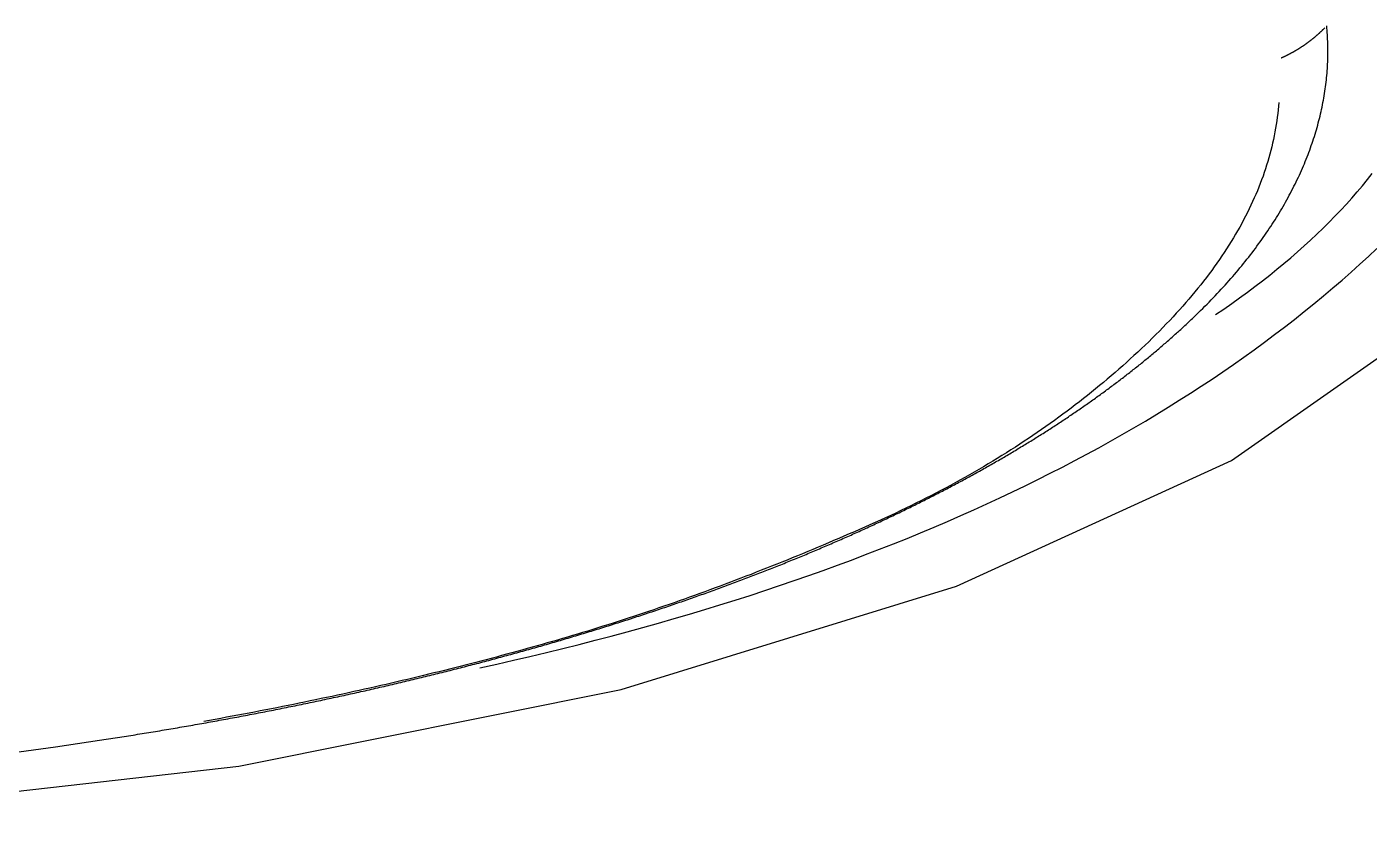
# Model space of a CAD drawing. Extents: x -120222 to -41942, y -19134 to 30932.
# Drawn here: x -81607.719 to -81602.866, y 10152.22 to 10155.12 of the extents above; entities that cross this region are included whole.
import ezdxf

# ---------------------------------------------------------------- set-up
doc = ezdxf.new("R2010")
doc.units = 0
doc.header["$LTSCALE"] = 150
doc.header["$MEASUREMENT"] = 0
doc.layers.get('0').update_dxf_attribs({"linetype": 'CONTINUOUS'})
doc.layers.add('____-568', color=7, linetype='CONTINUOUS')

# ---------------------------------------------------------------- blocks, each defined once
blk = doc.blocks.new('____-172')
at = {"color": 1, "linetype": 'Continuous'}
blk.add_lwpolyline([(-88048.1814, 5603.7503), (-88046.6806, 5603.5798), (-88045.1199, 5603.5222), (-88043.5592, 5603.5798), (-88042.0584, 5603.7503), (-88040.6753, 5604.0272), (-88039.4631, 5604.3999), (-88038.4682, 5604.8541), (-88037.7289, 5605.3722), (-88037.2736, 5605.9344), (-88037.1199, 5606.519), (-88037.2736, 5607.1037), (-88037.7289, 5607.6659), (-88038.4682, 5608.184), (-88039.4631, 5608.6381), (-88040.6753, 5609.0108), (-88042.0584, 5609.2878), (-88043.5592, 5609.4583), (-88045.1199, 5609.5159), (-88046.6806, 5609.4583), (-88048.1814, 5609.2878)], dxfattribs=at)
at = {"color": 1, "linetype": 'Continuous', "flags": 128}
for points in [[(-88038.5261, 5605.3817), (-88038.4966, 5605.4018), (-88038.4677, 5605.422), (-88038.4392, 5605.4424), (-88038.4113, 5605.4628), (-88038.3838, 5605.4833), (-88038.3569, 5605.5039), (-88038.3305, 5605.5247), (-88038.3046, 5605.5455), (-88038.2792, 5605.5664), (-88038.2543, 5605.5874), (-88038.23, 5605.6085), (-88038.2061, 5605.6297), (-88038.1827, 5605.651), (-88038.1599, 5605.6724), (-88038.1376, 5605.6939), (-88038.1157, 5605.7155), (-88038.0944, 5605.7372), (-88038.0736, 5605.759), (-88038.0533, 5605.7809), (-88038.0335, 5605.8029), (-88038.0143, 5605.8249), (-88037.9955, 5605.8471), (-88037.9773, 5605.8694), (-88037.9595, 5605.8918)], [(-88041.1864, 5604.1054), (-88041.1256, 5604.1188), (-88041.0652, 5604.1326), (-88041.0052, 5604.1465), (-88040.9457, 5604.1607), (-88040.8866, 5604.1752), (-88040.8279, 5604.1898), (-88040.7696, 5604.2048), (-88040.7117, 5604.2199), (-88040.6543, 5604.2353), (-88040.5972, 5604.2509), (-88040.5406, 5604.2668), (-88040.4844, 5604.2829), (-88040.4286, 5604.2993), (-88040.3732, 5604.3159), (-88040.3183, 5604.3327), (-88040.2637, 5604.3497), (-88040.2096, 5604.367), (-88040.1559, 5604.3846), (-88040.1026, 5604.4024), (-88040.0498, 5604.4204), (-88039.9973, 5604.4386), (-88039.9453, 5604.4571), (-88039.8937, 5604.4759), (-88039.8424, 5604.4948), (-88039.7917, 5604.5141), (-88039.7413, 5604.5335), (-88039.6913, 5604.5532), (-88039.6418, 5604.5731), (-88039.5927, 5604.5933), (-88039.544, 5604.6137), (-88039.4957, 5604.6343), (-88039.4478, 5604.6552), (-88039.4004, 5604.6763), (-88039.3533, 5604.6977), (-88039.3067, 5604.7193), (-88039.2605, 5604.7411), (-88039.2147, 5604.7632), (-88039.1693, 5604.7855), (-88039.1244, 5604.8081), (-88039.0798, 5604.8308), (-88039.0357, 5604.8539), (-88038.992, 5604.8771), (-88038.9487, 5604.9006), (-88038.9059, 5604.9244), (-88038.8634, 5604.9484), (-88038.8214, 5604.9726), (-88038.7797, 5604.997), (-88038.7385, 5605.0217), (-88038.6977, 5605.0467), (-88038.6574, 5605.0719), (-88038.6174, 5605.0973), (-88038.5779, 5605.1229), (-88038.5388, 5605.1488), (-88038.5001, 5605.1749), (-88038.4618, 5605.2013), (-88038.4239, 5605.2279), (-88038.3864, 5605.2548), (-88038.3494, 5605.2818), (-88038.3128, 5605.3092), (-88038.2766, 5605.3367), (-88038.2408, 5605.3645), (-88038.2054, 5605.3926), (-88038.1705, 5605.4208), (-88038.1359, 5605.4493), (-88038.102, 5605.478), (-88038.0688, 5605.5065), (-88038.0363, 5605.5351), (-88038.0046, 5605.5635), (-88037.9737, 5605.592), (-88037.9435, 5605.6204)], [(-88038.5802, 5605.3965), (-88038.5725, 5605.4041), (-88038.5648, 5605.4118), (-88038.5572, 5605.4194), (-88038.5497, 5605.427), (-88038.5422, 5605.4347), (-88038.5348, 5605.4424), (-88038.5275, 5605.45), (-88038.5202, 5605.4577), (-88038.513, 5605.4654), (-88038.5059, 5605.4731), (-88038.4988, 5605.4808), (-88038.4918, 5605.4885), (-88038.4848, 5605.4962), (-88038.4779, 5605.504), (-88038.4711, 5605.5117), (-88038.4644, 5605.5195), (-88038.4577, 5605.5272), (-88038.451, 5605.535), (-88038.4445, 5605.5428), (-88038.438, 5605.5506), (-88038.4315, 5605.5584), (-88038.4252, 5605.5662), (-88038.4189, 5605.574), (-88038.4126, 5605.5818), (-88038.4064, 5605.5897), (-88038.4003, 5605.5975), (-88038.3943, 5605.6054), (-88038.3883, 5605.6132), (-88038.3824, 5605.6211), (-88038.3765, 5605.629), (-88038.3707, 5605.6369), (-88038.365, 5605.6448), (-88038.3593, 5605.6527), (-88038.3537, 5605.6606), (-88038.3482, 5605.6685), (-88038.3427, 5605.6765), (-88038.3373, 5605.6844), (-88038.332, 5605.6924), (-88038.3267, 5605.7004), (-88038.3215, 5605.7083), (-88038.3163, 5605.7163), (-88038.3113, 5605.7243), (-88038.3062, 5605.7323), (-88038.3013, 5605.7403), (-88038.2964, 5605.7483), (-88038.2916, 5605.7564), (-88038.2868, 5605.7644), (-88038.2821, 5605.7724), (-88038.2775, 5605.7805), (-88038.2729, 5605.7886), (-88038.2684, 5605.7966), (-88038.264, 5605.8047), (-88038.2596, 5605.8128), (-88038.2553, 5605.8209), (-88038.2511, 5605.829), (-88038.2469, 5605.8372), (-88038.2428, 5605.8453), (-88038.2387, 5605.8534), (-88038.2347, 5605.8616), (-88038.2308, 5605.8697), (-88038.2269, 5605.8779), (-88038.2232, 5605.8861), (-88038.2194, 5605.8943), (-88038.2158, 5605.9025), (-88038.2122, 5605.9106), (-88038.2086, 5605.9188), (-88038.2052, 5605.927), (-88038.2018, 5605.9352), (-88038.1985, 5605.9434), (-88038.1952, 5605.9516), (-88038.192, 5605.9598), (-88038.1889, 5605.968), (-88038.1859, 5605.9762), (-88038.1829, 5605.9844), (-88038.18, 5605.9926), (-88038.1771, 5606.0008), (-88038.1744, 5606.009), (-88038.1717, 5606.0171), (-88038.169, 5606.0253), (-88038.1665, 5606.0335), (-88038.164, 5606.0417), (-88038.1615, 5606.0499), (-88038.1592, 5606.0581), (-88038.1569, 5606.0662), (-88038.1547, 5606.0744), (-88038.1525, 5606.0826), (-88038.1504, 5606.0908), (-88038.1484, 5606.099), (-88038.1465, 5606.1071), (-88038.1446, 5606.1153), (-88038.1428, 5606.1235), (-88038.1411, 5606.1317), (-88038.1394, 5606.1398), (-88038.1378, 5606.148), (-88038.1363, 5606.1562), (-88038.1348, 5606.1644), (-88038.1334, 5606.1725), (-88038.1321, 5606.1807), (-88038.1308, 5606.1889), (-88038.1296, 5606.197), (-88038.1285, 5606.2052), (-88038.1275, 5606.2134), (-88038.1265, 5606.2215), (-88038.1256, 5606.2297), (-88038.1247, 5606.2379), (-88038.124, 5606.246), (-88038.1233, 5606.2542), (-88038.1226, 5606.2623), (-88038.1221, 5606.2705), (-88038.1216, 5606.2787), (-88038.1211, 5606.2868), (-88038.1208, 5606.295), (-88038.1205, 5606.3031), (-88038.1203, 5606.3113), (-88038.1201, 5606.3194), (-88038.12, 5606.3276), (-88038.12, 5606.3357), (-88038.1201, 5606.3439), (-88038.1202, 5606.352), (-88038.1204, 5606.3602), (-88038.1206, 5606.3683), (-88038.121, 5606.3765), (-88038.1214, 5606.3846), (-88038.1218, 5606.3928), (-88038.1224, 5606.4009), (-88038.123, 5606.4091), (-88038.1236, 5606.4172), (-88038.1244, 5606.4254)], [(-88038.2894, 5606.3091), (-88038.288, 5606.3097), (-88038.2866, 5606.3103), (-88038.2853, 5606.311), (-88038.2839, 5606.3116), (-88038.2825, 5606.3122), (-88038.2811, 5606.3128), (-88038.2798, 5606.3135), (-88038.2784, 5606.3141), (-88038.277, 5606.3148), (-88038.2757, 5606.3154), (-88038.2743, 5606.3161), (-88038.2729, 5606.3167), (-88038.2716, 5606.3174), (-88038.2702, 5606.3181), (-88038.2689, 5606.3187), (-88038.2675, 5606.3194), (-88038.2662, 5606.3201), (-88038.2648, 5606.3208), (-88038.2635, 5606.3214), (-88038.2621, 5606.3221), (-88038.2608, 5606.3228), (-88038.2595, 5606.3235), (-88038.2581, 5606.3242), (-88038.2568, 5606.3249), (-88038.2554, 5606.3256), (-88038.2541, 5606.3264), (-88038.2528, 5606.3271), (-88038.2514, 5606.3278), (-88038.2501, 5606.3285), (-88038.2488, 5606.3292), (-88038.2475, 5606.33), (-88038.2462, 5606.3307), (-88038.2448, 5606.3314), (-88038.2435, 5606.3322), (-88038.2422, 5606.3329), (-88038.2409, 5606.3337), (-88038.2396, 5606.3345), (-88038.2383, 5606.3352), (-88038.237, 5606.336), (-88038.2357, 5606.3367), (-88038.2344, 5606.3375), (-88038.2331, 5606.3383), (-88038.2318, 5606.3391), (-88038.2305, 5606.3399), (-88038.2292, 5606.3406), (-88038.2279, 5606.3414), (-88038.2266, 5606.3422), (-88038.2253, 5606.343), (-88038.224, 5606.3438), (-88038.2227, 5606.3446), (-88038.2214, 5606.3455), (-88038.2202, 5606.3463), (-88038.2189, 5606.3471), (-88038.2176, 5606.3479), (-88038.2163, 5606.3487), (-88038.2151, 5606.3496), (-88038.2138, 5606.3504), (-88038.2125, 5606.3512), (-88038.2112, 5606.3521), (-88038.21, 5606.3529), (-88038.2087, 5606.3538), (-88038.2075, 5606.3546), (-88038.2062, 5606.3555), (-88038.2049, 5606.3564), (-88038.2037, 5606.3572), (-88038.2024, 5606.3581), (-88038.2012, 5606.359), (-88038.1999, 5606.3598), (-88038.1987, 5606.3607), (-88038.1975, 5606.3616), (-88038.1962, 5606.3625), (-88038.195, 5606.3634), (-88038.1938, 5606.3643), (-88038.1926, 5606.3652), (-88038.1913, 5606.3661), (-88038.1901, 5606.367), (-88038.1889, 5606.3679), (-88038.1877, 5606.3688), (-88038.1865, 5606.3697), (-88038.1853, 5606.3706), (-88038.1841, 5606.3715), (-88038.1829, 5606.3724), (-88038.1817, 5606.3733), (-88038.1805, 5606.3743), (-88038.1793, 5606.3752), (-88038.1782, 5606.3761), (-88038.177, 5606.377), (-88038.1758, 5606.378), (-88038.1746, 5606.3789), (-88038.1735, 5606.3799), (-88038.1723, 5606.3808), (-88038.1711, 5606.3817), (-88038.17, 5606.3827), (-88038.1688, 5606.3836), (-88038.1677, 5606.3846), (-88038.1665, 5606.3856), (-88038.1654, 5606.3865), (-88038.1643, 5606.3875), (-88038.1631, 5606.3884), (-88038.162, 5606.3894), (-88038.1609, 5606.3904), (-88038.1597, 5606.3914), (-88038.1586, 5606.3923), (-88038.1575, 5606.3933), (-88038.1564, 5606.3943), (-88038.1553, 5606.3953), (-88038.1542, 5606.3963), (-88038.153, 5606.3973), (-88038.1519, 5606.3983), (-88038.1508, 5606.3993), (-88038.1498, 5606.4003), (-88038.1487, 5606.4013), (-88038.1476, 5606.4023), (-88038.1465, 5606.4033), (-88038.1454, 5606.4043), (-88038.1443, 5606.4053), (-88038.1433, 5606.4063), (-88038.1422, 5606.4074), (-88038.1411, 5606.4084), (-88038.1401, 5606.4094), (-88038.139, 5606.4105), (-88038.1379, 5606.4115), (-88038.1369, 5606.4125), (-88038.1358, 5606.4136), (-88038.1348, 5606.4146), (-88038.1338, 5606.4157), (-88038.1327, 5606.4167), (-88038.1317, 5606.4178), (-88038.1317, 5606.4178)], [(-88038.2977, 5606.1487), (-88038.2988, 5606.1353), (-88038.3001, 5606.1219), (-88038.3015, 5606.1085), (-88038.3032, 5606.0951), (-88038.305, 5606.0817), (-88038.307, 5606.0684), (-88038.3092, 5606.055), (-88038.3116, 5606.0417), (-88038.3142, 5606.0283), (-88038.3169, 5606.015), (-88038.3199, 5606.0017), (-88038.323, 5605.9884), (-88038.3263, 5605.9751), (-88038.3298, 5605.9618), (-88038.3335, 5605.9485), (-88038.3374, 5605.9353), (-88038.3415, 5605.922), (-88038.3457, 5605.9088), (-88038.3501, 5605.8955), (-88038.3547, 5605.8823), (-88038.3596, 5605.8691), (-88038.3645, 5605.8558), (-88038.3697, 5605.8426), (-88038.3751, 5605.8294), (-88038.3806, 5605.8163), (-88038.3864, 5605.8031), (-88038.3923, 5605.7899), (-88038.3984, 5605.7768), (-88038.4047, 5605.7636), (-88038.4112, 5605.7505), (-88038.4178, 5605.7373), (-88038.4247, 5605.7242), (-88038.4317, 5605.7111), (-88038.4389, 5605.698), (-88038.4464, 5605.6849), (-88038.454, 5605.6718), (-88038.4617, 5605.6588), (-88038.4697, 5605.6457), (-88038.4779, 5605.6326), (-88038.4862, 5605.6196), (-88038.4947, 5605.6066), (-88038.5034, 5605.5935), (-88038.5123, 5605.5805), (-88038.5214, 5605.5675), (-88038.5307, 5605.5545), (-88038.5401, 5605.5415), (-88038.5498, 5605.5286), (-88038.5596, 5605.5156), (-88038.5696, 5605.5026), (-88038.5798, 5605.4897), (-88038.5902, 5605.4767), (-88038.6008, 5605.4638), (-88038.6115, 5605.4509), (-88038.6225, 5605.438), (-88038.6336, 5605.4251), (-88038.6449, 5605.4122), (-88038.6564, 5605.3993), (-88038.6681, 5605.3864), (-88038.68, 5605.3735), (-88038.6921, 5605.3607), (-88038.7043, 5605.3478), (-88038.7167, 5605.335), (-88038.7294, 5605.3222), (-88038.7422, 5605.3093), (-88038.7551, 5605.2966), (-88038.7681, 5605.2838), (-88038.7813, 5605.2712), (-88038.7945, 5605.2586), (-88038.8078, 5605.2461), (-88038.8212, 5605.2337), (-88038.8347, 5605.2213), (-88038.8483, 5605.209), (-88038.862, 5605.1968), (-88038.8758, 5605.1846), (-88038.8896, 5605.1725), (-88038.9036, 5605.1605), (-88038.9177, 5605.1486), (-88038.9318, 5605.1367), (-88038.946, 5605.1249), (-88038.9604, 5605.1131), (-88038.9748, 5605.1014), (-88038.9893, 5605.0898), (-88039.0039, 5605.0783), (-88039.0186, 5605.0668), (-88039.0334, 5605.0554), (-88039.0483, 5605.0441), (-88039.0633, 5605.0328), (-88039.0784, 5605.0216), (-88039.0935, 5605.0105), (-88039.1088, 5604.9994), (-88039.1241, 5604.9884), (-88039.1396, 5604.9775), (-88039.1551, 5604.9667), (-88039.1707, 5604.9559), (-88039.1864, 5604.9452), (-88039.2023, 5604.9345), (-88039.2182, 5604.9239), (-88039.2342, 5604.9134), (-88039.2502, 5604.903), (-88039.2664, 5604.8926), (-88039.2827, 5604.8823), (-88039.2991, 5604.8721), (-88039.3155, 5604.8619), (-88039.3321, 5604.8519), (-88039.3487, 5604.8418), (-88039.3655, 5604.8319), (-88039.3823, 5604.822), (-88039.3992, 5604.8122), (-88039.4162, 5604.8024), (-88039.4333, 5604.7927), (-88039.4505, 5604.7831), (-88039.4678, 5604.7736), (-88039.4852, 5604.7641), (-88039.5027, 5604.7547), (-88039.5202, 5604.7454), (-88039.5379, 5604.7361), (-88039.5556, 5604.7269), (-88039.5735, 5604.7178), (-88039.5914, 5604.7087), (-88039.6095, 5604.6997), (-88039.6276, 5604.6908), (-88039.6458, 5604.682), (-88039.6641, 5604.6732), (-88039.6825, 5604.6645), (-88039.701, 5604.6558), (-88039.7196, 5604.6472), (-88039.7383, 5604.6387), (-88039.757, 5604.6303), (-88039.7758, 5604.6219), (-88039.7946, 5604.6136), (-88039.8134, 5604.6053), (-88039.8322, 5604.5971), (-88039.851, 5604.5889), (-88039.8698, 5604.5808), (-88039.8885, 5604.5727), (-88039.9073, 5604.5647), (-88039.926, 5604.5567), (-88039.9447, 5604.5488), (-88039.9635, 5604.5409), (-88039.9822, 5604.5331), (-88040.0009, 5604.5253), (-88040.0196, 5604.5175), (-88040.0383, 5604.5099), (-88040.0569, 5604.5022), (-88040.0756, 5604.4947), (-88040.0942, 5604.4871), (-88040.1129, 5604.4797), (-88040.1315, 5604.4722), (-88040.1502, 5604.4649), (-88040.1688, 5604.4575), (-88040.1874, 5604.4503), (-88040.206, 5604.443), (-88040.2246, 5604.4358), (-88040.2432, 5604.4287), (-88040.2617, 5604.4216), (-88040.2803, 5604.4146), (-88040.2989, 5604.4076), (-88040.3174, 5604.4007), (-88040.336, 5604.3938), (-88040.3545, 5604.387), (-88040.373, 5604.3802), (-88040.3915, 5604.3735), (-88040.41, 5604.3668), (-88040.4285, 5604.3602), (-88040.447, 5604.3536), (-88040.4655, 5604.3471), (-88040.4839, 5604.3406), (-88040.5024, 5604.3342), (-88040.5208, 5604.3278), (-88040.5393, 5604.3215), (-88040.5577, 5604.3152), (-88040.5761, 5604.309), (-88040.5945, 5604.3028), (-88040.6129, 5604.2967), (-88040.6313, 5604.2906), (-88040.6497, 5604.2846), (-88040.6681, 5604.2786), (-88040.6864, 5604.2727), (-88040.7048, 5604.2668), (-88040.7231, 5604.261), (-88040.7415, 5604.2552), (-88040.7598, 5604.2495), (-88040.7781, 5604.2438), (-88040.7964, 5604.2382), (-88040.8147, 5604.2326), (-88040.833, 5604.2271), (-88040.8513, 5604.2216), (-88040.8696, 5604.2162), (-88040.8878, 5604.2108), (-88040.9061, 5604.2055), (-88040.9243, 5604.2002), (-88040.9426, 5604.195), (-88040.9608, 5604.1898), (-88040.9791, 5604.1847), (-88040.9974, 5604.1795), (-88041.0158, 5604.1744), (-88041.0342, 5604.1693), (-88041.0526, 5604.1643), (-88041.0711, 5604.1592), (-88041.0896, 5604.1542), (-88041.1081, 5604.1492), (-88041.1267, 5604.1442), (-88041.1453, 5604.1393), (-88041.164, 5604.1344), (-88041.1827, 5604.1295), (-88041.2014, 5604.1246), (-88041.2202, 5604.1197), (-88041.239, 5604.1149), (-88041.2578, 5604.1101), (-88041.2767, 5604.1053), (-88041.2956, 5604.1006), (-88041.3145, 5604.0959), (-88041.3335, 5604.0912), (-88041.3525, 5604.0865), (-88041.3716, 5604.0818), (-88041.3907, 5604.0772), (-88041.4098, 5604.0726), (-88041.429, 5604.068), (-88041.4482, 5604.0634), (-88041.4674, 5604.0589), (-88041.4867, 5604.0544), (-88041.506, 5604.0499), (-88041.5254, 5604.0454), (-88041.5448, 5604.041), (-88041.5642, 5604.0365), (-88041.5837, 5604.0322), (-88041.6032, 5604.0278), (-88041.6227, 5604.0234), (-88041.6423, 5604.0191), (-88041.6619, 5604.0148), (-88041.6815, 5604.0105), (-88041.7012, 5604.0063), (-88041.7209, 5604.0021), (-88041.7407, 5603.9979), (-88041.7605, 5603.9937), (-88041.7803, 5603.9895), (-88041.8002, 5603.9854), (-88041.8201, 5603.9813), (-88041.84, 5603.9772), (-88041.86, 5603.9732), (-88041.88, 5603.9691), (-88041.9001, 5603.9651), (-88041.9202, 5603.9611), (-88041.9403, 5603.9572), (-88041.9604, 5603.9532), (-88041.9806, 5603.9493), (-88042.0009, 5603.9454), (-88042.0211, 5603.9416), (-88042.0414, 5603.9377), (-88042.0618, 5603.9339), (-88042.0822, 5603.9301), (-88042.1026, 5603.9263), (-88042.123, 5603.9226), (-88042.1435, 5603.9189), (-88042.1641, 5603.9152), (-88042.1846, 5603.9115), (-88042.1846, 5603.9115)], [(-88042.5619, 5603.8432), (-88042.5537, 5603.8445), (-88042.5456, 5603.8457), (-88042.5375, 5603.847), (-88042.5293, 5603.8482), (-88042.5212, 5603.8495), (-88042.5131, 5603.8507), (-88042.505, 5603.852), (-88042.4969, 5603.8532), (-88042.4888, 5603.8545), (-88042.4807, 5603.8558), (-88042.4726, 5603.857), (-88042.4645, 5603.8583), (-88042.4564, 5603.8596), (-88042.4483, 5603.8609), (-88042.4403, 5603.8622), (-88042.4322, 5603.8635), (-88042.4241, 5603.8648), (-88042.4161, 5603.8661), (-88042.408, 5603.8674), (-88042.3999, 5603.8687), (-88042.3919, 5603.87), (-88042.3838, 5603.8713), (-88042.3758, 5603.8726), (-88042.3678, 5603.8739), (-88042.3597, 5603.8753), (-88042.3517, 5603.8766), (-88042.3437, 5603.8779), (-88042.3357, 5603.8793), (-88042.3276, 5603.8806), (-88042.3196, 5603.882), (-88042.3116, 5603.8833), (-88042.3036, 5603.8847), (-88042.2956, 5603.886), (-88042.2876, 5603.8874), (-88042.2796, 5603.8888), (-88042.2717, 5603.8901), (-88042.2637, 5603.8915), (-88042.2557, 5603.8929), (-88042.2477, 5603.8943), (-88042.2398, 5603.8957), (-88042.2318, 5603.897), (-88042.2238, 5603.8984), (-88042.2159, 5603.8998), (-88042.2079, 5603.9012), (-88042.2, 5603.9026), (-88042.192, 5603.9041), (-88042.1841, 5603.9055), (-88042.1762, 5603.9069), (-88042.1682, 5603.9083), (-88042.1603, 5603.9097), (-88042.1524, 5603.9112), (-88042.1445, 5603.9126), (-88042.1366, 5603.914), (-88042.1287, 5603.9155), (-88042.1208, 5603.9169), (-88042.1129, 5603.9184), (-88042.105, 5603.9198), (-88042.0971, 5603.9213), (-88042.0892, 5603.9227), (-88042.0813, 5603.9242), (-88042.0734, 5603.9257), (-88042.0656, 5603.9271), (-88042.0577, 5603.9286), (-88042.0498, 5603.9301), (-88042.042, 5603.9316), (-88042.0341, 5603.933), (-88042.0263, 5603.9345), (-88042.0184, 5603.936), (-88042.0106, 5603.9375), (-88042.0027, 5603.939), (-88041.9949, 5603.9405), (-88041.9871, 5603.9421), (-88041.9793, 5603.9436), (-88041.9714, 5603.9451), (-88041.9636, 5603.9466), (-88041.9558, 5603.9481), (-88041.948, 5603.9497), (-88041.9402, 5603.9512), (-88041.9324, 5603.9527), (-88041.9246, 5603.9543), (-88041.9168, 5603.9558), (-88041.909, 5603.9574), (-88041.9013, 5603.9589), (-88041.8935, 5603.9605), (-88041.8857, 5603.962), (-88041.8779, 5603.9636), (-88041.8702, 5603.9652), (-88041.8624, 5603.9668), (-88041.8547, 5603.9683), (-88041.8469, 5603.9699), (-88041.8392, 5603.9715), (-88041.8314, 5603.9731), (-88041.8237, 5603.9747), (-88041.816, 5603.9763), (-88041.8082, 5603.9779), (-88041.8005, 5603.9795), (-88041.7928, 5603.9811), (-88041.7851, 5603.9827), (-88041.7774, 5603.9843), (-88041.7697, 5603.986), (-88041.762, 5603.9876), (-88041.7543, 5603.9892), (-88041.7466, 5603.9908), (-88041.7389, 5603.9925), (-88041.7312, 5603.9941), (-88041.7235, 5603.9958), (-88041.7158, 5603.9974), (-88041.7082, 5603.9991), (-88041.7005, 5604.0007), (-88041.6928, 5604.0024), (-88041.6852, 5604.0041), (-88041.6775, 5604.0057), (-88041.6699, 5604.0074), (-88041.6622, 5604.0091), (-88041.6546, 5604.0108), (-88041.6469, 5604.0124), (-88041.6393, 5604.0141), (-88041.6317, 5604.0158), (-88041.6241, 5604.0175), (-88041.6164, 5604.0192), (-88041.6088, 5604.0209), (-88041.6012, 5604.0226), (-88041.5936, 5604.0243), (-88041.586, 5604.0261), (-88041.5784, 5604.0278), (-88041.5708, 5604.0295), (-88041.5632, 5604.0312), (-88041.5556, 5604.033), (-88041.5481, 5604.0347), (-88041.5405, 5604.0364), (-88041.5329, 5604.0382), (-88041.5253, 5604.0399), (-88041.5178, 5604.0417), (-88041.5102, 5604.0434), (-88041.5027, 5604.0452), (-88041.4951, 5604.047), (-88041.4876, 5604.0487), (-88041.4801, 5604.0505), (-88041.4726, 5604.0523), (-88041.465, 5604.0541), (-88041.4575, 5604.0558), (-88041.45, 5604.0576), (-88041.4425, 5604.0594), (-88041.435, 5604.0612), (-88041.4275, 5604.063), (-88041.42, 5604.0648), (-88041.4125, 5604.0666), (-88041.4051, 5604.0684), (-88041.3976, 5604.0702), (-88041.3901, 5604.0721), (-88041.3827, 5604.0739), (-88041.3752, 5604.0757), (-88041.3677, 5604.0775), (-88041.3603, 5604.0794), (-88041.3529, 5604.0812), (-88041.3454, 5604.083), (-88041.338, 5604.0849), (-88041.3306, 5604.0867), (-88041.3232, 5604.0886), (-88041.3157, 5604.0904), (-88041.3083, 5604.0923), (-88041.3009, 5604.0942), (-88041.2935, 5604.096), (-88041.2861, 5604.0979), (-88041.2788, 5604.0998), (-88041.2714, 5604.1016), (-88041.264, 5604.1035), (-88041.2566, 5604.1054), (-88041.2493, 5604.1073), (-88041.2419, 5604.1092), (-88041.2346, 5604.1111), (-88041.2272, 5604.113), (-88041.2199, 5604.1149), (-88041.2125, 5604.1168), (-88041.2052, 5604.1187), (-88041.1979, 5604.1206), (-88041.1905, 5604.1225), (-88041.1832, 5604.1245), (-88041.1759, 5604.1264), (-88041.1686, 5604.1283), (-88041.1613, 5604.1303), (-88041.154, 5604.1322), (-88041.1467, 5604.1341), (-88041.1394, 5604.1361), (-88041.1322, 5604.138), (-88041.1249, 5604.14), (-88041.1176, 5604.142), (-88041.1104, 5604.1439), (-88041.1031, 5604.1459), (-88041.0958, 5604.1479), (-88041.0886, 5604.1498), (-88041.0814, 5604.1518), (-88041.0741, 5604.1538), (-88041.0669, 5604.1558), (-88041.0597, 5604.1578), (-88041.0525, 5604.1598), (-88041.0452, 5604.1617), (-88041.038, 5604.1637), (-88041.0308, 5604.1657), (-88041.0237, 5604.1678), (-88041.0165, 5604.1698), (-88041.0093, 5604.1718), (-88041.0021, 5604.1738), (-88040.995, 5604.1758), (-88040.9878, 5604.1778), (-88040.9807, 5604.1799), (-88040.9735, 5604.1819), (-88040.9664, 5604.1839), (-88040.9593, 5604.186), (-88040.9521, 5604.188), (-88040.945, 5604.19), (-88040.9379, 5604.1921), (-88040.9308, 5604.1941), (-88040.9237, 5604.1962), (-88040.9166, 5604.1983), (-88040.9096, 5604.2003), (-88040.9025, 5604.2024), (-88040.8954, 5604.2045), (-88040.8884, 5604.2065), (-88040.8813, 5604.2086), (-88040.8743, 5604.2107), (-88040.8672, 5604.2128), (-88040.8602, 5604.2149), (-88040.8532, 5604.2169), (-88040.8461, 5604.219), (-88040.8391, 5604.2211), (-88040.8321, 5604.2232), (-88040.8251, 5604.2253), (-88040.8181, 5604.2275), (-88040.8112, 5604.2296), (-88040.8042, 5604.2317), (-88040.7972, 5604.2338), (-88040.7902, 5604.2359), (-88040.7833, 5604.238), (-88040.7763, 5604.2402), (-88040.7694, 5604.2423), (-88040.7624, 5604.2444), (-88040.7555, 5604.2466), (-88040.7486, 5604.2487), (-88040.7417, 5604.2509), (-88040.7348, 5604.253), (-88040.7279, 5604.2552), (-88040.721, 5604.2573), (-88040.7141, 5604.2595), (-88040.7072, 5604.2617), (-88040.7003, 5604.2638), (-88040.6934, 5604.266), (-88040.6866, 5604.2682), (-88040.6797, 5604.2704), (-88040.6729, 5604.2725), (-88040.666, 5604.2747), (-88040.6592, 5604.2769), (-88040.6523, 5604.2791), (-88040.6455, 5604.2813), (-88040.6387, 5604.2835), (-88040.6319, 5604.2857), (-88040.6251, 5604.2879), (-88040.6183, 5604.2901), (-88040.6115, 5604.2923), (-88040.6047, 5604.2946), (-88040.598, 5604.2968), (-88040.5912, 5604.299), (-88040.5844, 5604.3012), (-88040.5777, 5604.3035), (-88040.5709, 5604.3057), (-88040.5642, 5604.3079), (-88040.5575, 5604.3102), (-88040.5507, 5604.3124), (-88040.544, 5604.3147), (-88040.5373, 5604.3169), (-88040.5306, 5604.3192), (-88040.5239, 5604.3214), (-88040.5173, 5604.3237), (-88040.5106, 5604.3259), (-88040.5039, 5604.3282), (-88040.4972, 5604.3305), (-88040.4906, 5604.3328), (-88040.4839, 5604.335), (-88040.4773, 5604.3373), (-88040.4707, 5604.3396), (-88040.464, 5604.3419), (-88040.4574, 5604.3442), (-88040.4508, 5604.3465), (-88040.4442, 5604.3488), (-88040.4376, 5604.3511), (-88040.431, 5604.3534), (-88040.4245, 5604.3557), (-88040.4179, 5604.358), (-88040.4113, 5604.3603), (-88040.4048, 5604.3626), (-88040.3982, 5604.3649), (-88040.3917, 5604.3672), (-88040.3851, 5604.3696), (-88040.3786, 5604.3719), (-88040.3721, 5604.3742), (-88040.3656, 5604.3766), (-88040.3591, 5604.3789), (-88040.3526, 5604.3812), (-88040.3461, 5604.3836), (-88040.3396, 5604.3859), (-88040.3331, 5604.3883), (-88040.3267, 5604.3906), (-88040.3202, 5604.393), (-88040.3137, 5604.3954), (-88040.3073, 5604.3977), (-88040.3009, 5604.4001), (-88040.2944, 5604.4025), (-88040.288, 5604.4049), (-88040.2816, 5604.4072), (-88040.2752, 5604.4096), (-88040.2688, 5604.412), (-88040.2624, 5604.4144), (-88040.256, 5604.4168), (-88040.2496, 5604.4192), (-88040.2432, 5604.4216), (-88040.2369, 5604.424), (-88040.2305, 5604.4264), (-88040.2242, 5604.4288), (-88040.2178, 5604.4312), (-88040.2115, 5604.4336), (-88040.2052, 5604.436), (-88040.1989, 5604.4385), (-88040.1925, 5604.4409), (-88040.1862, 5604.4433), (-88040.1799, 5604.4457), (-88040.1736, 5604.4482), (-88040.1674, 5604.4506), (-88040.1611, 5604.4531), (-88040.1548, 5604.4555), (-88040.1485, 5604.458), (-88040.1423, 5604.4604), (-88040.136, 5604.4629), (-88040.1298, 5604.4653), (-88040.1236, 5604.4678), (-88040.1173, 5604.4703), (-88040.1111, 5604.4727), (-88040.1049, 5604.4752), (-88040.0987, 5604.4777), (-88040.0925, 5604.4802), (-88040.0863, 5604.4827), (-88040.0801, 5604.4852), (-88040.0739, 5604.4877), (-88040.0678, 5604.4901), (-88040.0616, 5604.4927), (-88040.0554, 5604.4952), (-88040.0493, 5604.4977), (-88040.0432, 5604.5002), (-88040.037, 5604.5027), (-88040.0309, 5604.5052), (-88040.0248, 5604.5077), (-88040.0186, 5604.5103), (-88040.0125, 5604.5128), (-88040.0064, 5604.5153), (-88040.0003, 5604.5179), (-88039.9943, 5604.5204), (-88039.9882, 5604.523), (-88039.9821, 5604.5255), (-88039.976, 5604.5281), (-88039.97, 5604.5306), (-88039.9639, 5604.5332), (-88039.9579, 5604.5357), (-88039.9518, 5604.5383), (-88039.9458, 5604.5409), (-88039.9398, 5604.5434), (-88039.9338, 5604.546), (-88039.9278, 5604.5486), (-88039.9218, 5604.5512), (-88039.9158, 5604.5538), (-88039.9098, 5604.5564), (-88039.9038, 5604.559), (-88039.8978, 5604.5616), (-88039.8919, 5604.5642), (-88039.8859, 5604.5668), (-88039.8799, 5604.5694), (-88039.874, 5604.572), (-88039.8681, 5604.5746), (-88039.8621, 5604.5772), (-88039.8562, 5604.5799), (-88039.8503, 5604.5825), (-88039.8444, 5604.5851), (-88039.8385, 5604.5878), (-88039.8326, 5604.5904), (-88039.8267, 5604.593), (-88039.8208, 5604.5957), (-88039.8149, 5604.5983), (-88039.8091, 5604.601), (-88039.8032, 5604.6036), (-88039.7973, 5604.6063), (-88039.7915, 5604.609), (-88039.7857, 5604.6116), (-88039.7798, 5604.6143), (-88039.774, 5604.617), (-88039.7682, 5604.6197), (-88039.7624, 5604.6223), (-88039.7566, 5604.625), (-88039.7508, 5604.6277), (-88039.745, 5604.6304), (-88039.7392, 5604.6331), (-88039.7335, 5604.6358), (-88039.7277, 5604.6385), (-88039.7219, 5604.6412), (-88039.7162, 5604.6439), (-88039.7104, 5604.6467), (-88039.7047, 5604.6494), (-88039.699, 5604.6521), (-88039.6933, 5604.6548), (-88039.6875, 5604.6576), (-88039.6818, 5604.6603), (-88039.6761, 5604.663), (-88039.6704, 5604.6658), (-88039.6648, 5604.6685), (-88039.6591, 5604.6713), (-88039.6534, 5604.674), (-88039.6478, 5604.6768), (-88039.6421, 5604.6795), (-88039.6365, 5604.6823), (-88039.6308, 5604.6851), (-88039.6252, 5604.6879), (-88039.6196, 5604.6906), (-88039.6139, 5604.6934), (-88039.6083, 5604.6962), (-88039.6027, 5604.699), (-88039.5971, 5604.7018), (-88039.5915, 5604.7046), (-88039.586, 5604.7074), (-88039.5804, 5604.7102), (-88039.5748, 5604.713), (-88039.5693, 5604.7158), (-88039.5637, 5604.7186), (-88039.5582, 5604.7214), (-88039.5526, 5604.7242), (-88039.5471, 5604.727), (-88039.5416, 5604.7299), (-88039.5361, 5604.7327), (-88039.5306, 5604.7355), (-88039.5251, 5604.7384), (-88039.5196, 5604.7412), (-88039.5141, 5604.7441), (-88039.5086, 5604.7469), (-88039.5031, 5604.7498), (-88039.4977, 5604.7526), (-88039.4922, 5604.7555), (-88039.4868, 5604.7584), (-88039.4813, 5604.7612), (-88039.4759, 5604.7641), (-88039.4705, 5604.767), (-88039.465, 5604.7699), (-88039.4596, 5604.7727), (-88039.4542, 5604.7756), (-88039.4488, 5604.7785), (-88039.4434, 5604.7814), (-88039.4381, 5604.7843), (-88039.4327, 5604.7872), (-88039.4273, 5604.7901), (-88039.422, 5604.793), (-88039.4166, 5604.7959), (-88039.4113, 5604.7989), (-88039.406, 5604.8018), (-88039.4006, 5604.8047), (-88039.3953, 5604.8076), (-88039.39, 5604.8106), (-88039.3847, 5604.8135), (-88039.3795, 5604.8164), (-88039.3742, 5604.8194), (-88039.3689, 5604.8223), (-88039.3636, 5604.8253), (-88039.3584, 5604.8282), (-88039.3531, 5604.8312), (-88039.3479, 5604.8341), (-88039.3427, 5604.8371), (-88039.3375, 5604.8401), (-88039.3322, 5604.843), (-88039.327, 5604.846), (-88039.3218, 5604.849), (-88039.3167, 5604.852), (-88039.3115, 5604.855), (-88039.3063, 5604.858), (-88039.3011, 5604.861), (-88039.296, 5604.864), (-88039.2909, 5604.867), (-88039.2857, 5604.87), (-88039.2806, 5604.873), (-88039.2755, 5604.876), (-88039.2704, 5604.879), (-88039.2653, 5604.882), (-88039.2602, 5604.8851), (-88039.2551, 5604.8881), (-88039.25, 5604.8911), (-88039.2449, 5604.8941), (-88039.2399, 5604.8972), (-88039.2348, 5604.9002), (-88039.2298, 5604.9033), (-88039.2247, 5604.9063), (-88039.2197, 5604.9094), (-88039.2147, 5604.9124), (-88039.2097, 5604.9155), (-88039.2047, 5604.9186), (-88039.1997, 5604.9216), (-88039.1947, 5604.9247), (-88039.1897, 5604.9278), (-88039.1847, 5604.9309), (-88039.1798, 5604.934), (-88039.1748, 5604.937), (-88039.1699, 5604.9401), (-88039.1649, 5604.9432), (-88039.16, 5604.9463), (-88039.1551, 5604.9494), (-88039.1502, 5604.9525), (-88039.1453, 5604.9556), (-88039.1404, 5604.9588), (-88039.1355, 5604.9619), (-88039.1306, 5604.965), (-88039.1258, 5604.9681), (-88039.1209, 5604.9712), (-88039.116, 5604.9744), (-88039.1112, 5604.9775), (-88039.1064, 5604.9807), (-88039.1015, 5604.9838), (-88039.0967, 5604.9869), (-88039.0919, 5604.9901), (-88039.0871, 5604.9933), (-88039.0823, 5604.9964), (-88039.0775, 5604.9996), (-88039.0728, 5605.0027), (-88039.068, 5605.0059), (-88039.0632, 5605.0091), (-88039.0585, 5605.0123), (-88039.0538, 5605.0154), (-88039.049, 5605.0186), (-88039.0443, 5605.0218), (-88039.0396, 5605.025), (-88039.0349, 5605.0282), (-88039.0302, 5605.0314), (-88039.0255, 5605.0346), (-88039.0208, 5605.0378), (-88039.0162, 5605.041), (-88039.0115, 5605.0443), (-88039.0069, 5605.0475), (-88039.0022, 5605.0507), (-88038.9976, 5605.0539), (-88038.993, 5605.0572), (-88038.9884, 5605.0604), (-88038.9837, 5605.0636), (-88038.9791, 5605.0669), (-88038.9746, 5605.0701), (-88038.97, 5605.0734), (-88038.9654, 5605.0766), (-88038.9608, 5605.0799), (-88038.9563, 5605.0831), (-88038.9517, 5605.0864), (-88038.9472, 5605.0897), (-88038.9427, 5605.0929), (-88038.9382, 5605.0962), (-88038.9337, 5605.0995), (-88038.9292, 5605.1028), (-88038.9247, 5605.1061), (-88038.9202, 5605.1094), (-88038.9157, 5605.1127), (-88038.9112, 5605.116), (-88038.9068, 5605.1193), (-88038.9023, 5605.1226), (-88038.8979, 5605.1259), (-88038.8935, 5605.1292), (-88038.889, 5605.1325), (-88038.8846, 5605.1358), (-88038.8802, 5605.1392), (-88038.8758, 5605.1425), (-88038.8714, 5605.1458), (-88038.8671, 5605.1492), (-88038.8627, 5605.1525), (-88038.8583, 5605.1558), (-88038.854, 5605.1592), (-88038.8496, 5605.1625), (-88038.8453, 5605.1659), (-88038.841, 5605.1693), (-88038.8366, 5605.1726), (-88038.8323, 5605.176), (-88038.828, 5605.1794), (-88038.8237, 5605.1827), (-88038.8195, 5605.1861), (-88038.8152, 5605.1895), (-88038.8109, 5605.1929), (-88038.8067, 5605.1963), (-88038.8024, 5605.1997), (-88038.7982, 5605.2031), (-88038.794, 5605.2065), (-88038.7898, 5605.2099), (-88038.7856, 5605.2133), (-88038.7814, 5605.2167), (-88038.7772, 5605.2202), (-88038.773, 5605.2236), (-88038.7689, 5605.227), (-88038.7647, 5605.2304), (-88038.7606, 5605.2339), (-88038.7564, 5605.2373), (-88038.7523, 5605.2408), (-88038.7482, 5605.2442), (-88038.7441, 5605.2477), (-88038.74, 5605.2511), (-88038.7359, 5605.2546), (-88038.7318, 5605.2581), (-88038.7277, 5605.2615), (-88038.7237, 5605.265), (-88038.7196, 5605.2685), (-88038.7156, 5605.272), (-88038.7116, 5605.2755), (-88038.7075, 5605.279), (-88038.7035, 5605.2824), (-88038.6995, 5605.2859), (-88038.6955, 5605.2895), (-88038.6916, 5605.293), (-88038.6876, 5605.2965), (-88038.6836, 5605.3), (-88038.6797, 5605.3035), (-88038.6757, 5605.307), (-88038.6718, 5605.3106), (-88038.6679, 5605.3141), (-88038.6639, 5605.3176), (-88038.66, 5605.3212), (-88038.6561, 5605.3247), (-88038.6523, 5605.3283), (-88038.6484, 5605.3318), (-88038.6445, 5605.3354), (-88038.6406, 5605.339), (-88038.6368, 5605.3425), (-88038.633, 5605.3461), (-88038.6291, 5605.3497), (-88038.6253, 5605.3532), (-88038.6215, 5605.3568), (-88038.6177, 5605.3604), (-88038.6139, 5605.364), (-88038.6101, 5605.3676), (-88038.6064, 5605.3712), (-88038.6026, 5605.3748), (-88038.5988, 5605.3784), (-88038.5951, 5605.382), (-88038.5914, 5605.3856), (-88038.5876, 5605.3893), (-88038.5839, 5605.3929), (-88038.5802, 5605.3965), (-88038.5802, 5605.3965)]]:
    blk.add_lwpolyline(points, dxfattribs=at)
at = {"color": 1, "linetype": 'Continuous'}
blk.add_arc((-88045.1199, 5620.734), 17.0833, 261.3882, 278.6118, dxfattribs=at)
blk = doc.blocks.new('____-186')
at = {"color": 1}
blk.add_blockref('____-172', (0, 0), dxfattribs=at)

msp = doc.modelspace()

# ---------------------------------------------------------------- block references
at = {"layer": '____-568', "color": 0}
msp.add_blockref('____-186', (6435.10495, 4548.69799), dxfattribs=at)

doc.saveas('drawing.dxf')
